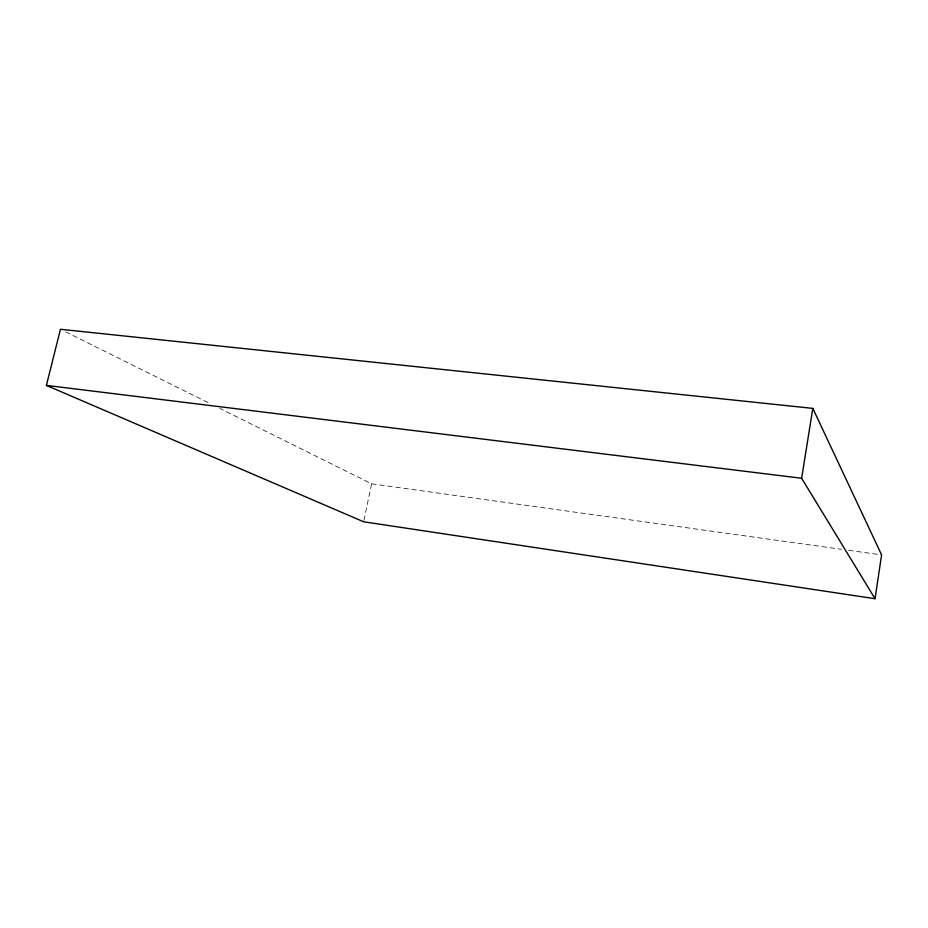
<?xml version="1.0" encoding="UTF-8"?>
<svg xmlns="http://www.w3.org/2000/svg" width="928" height="928" viewBox="0 0 928 928"><rect width="100%" height="100%" fill="white"/><g stroke="black" fill="none" stroke-linecap="round" stroke-linejoin="round"><path stroke-width="0.7" stroke-dasharray="4.64 3.48" d="M363.938 520.376L371.618 483.801L219.924 408.471M371.618 483.801L841.487 549.306M848.656 550.304L881.6 554.898M65.633 331.853L210.842 403.97"/><path stroke-width="1.39" d="M875.046 598.722L881.6 554.898L812.824 408.39L60.448 329.278L46.4 385.387L363.648 521.78L875.046 598.722L801.63 478.268L812.824 408.39M46.4 385.387L801.63 478.268"/></g></svg>
